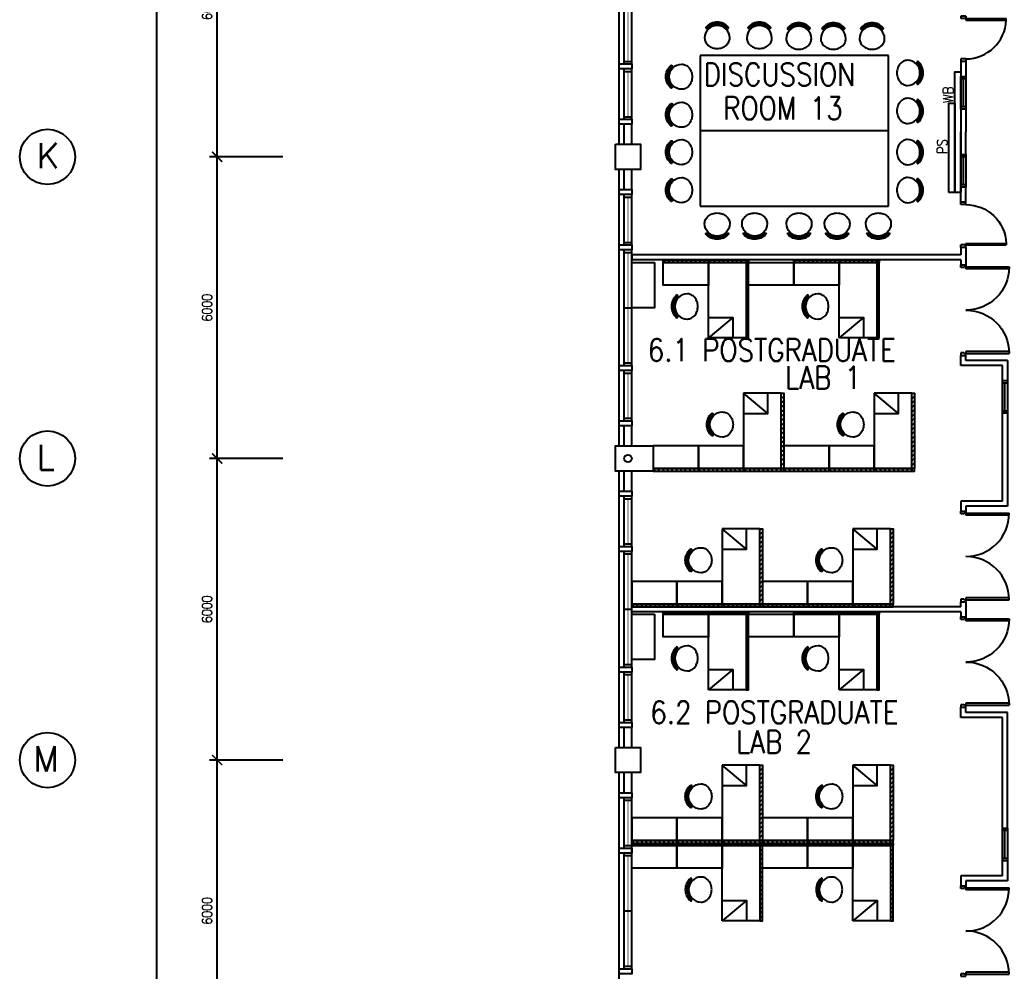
# Model space of a CAD drawing. Extents: x 2687779 to 2997471, y -863049 to -631414.
# Drawn here: x 2689616 to 2709301, y -836624 to -817697 of the extents above; entities that cross this region are included whole.
import ezdxf

# ---------------------------------------------------------------- set-up
doc = ezdxf.new("R2010")
doc.units = 0
doc.header["$LTSCALE"] = 10
doc.header["$MEASUREMENT"] = 0
doc.header["$PDMODE"] = 34
doc.layers.get('0').update_dxf_attribs({"linetype": 'CONTINUOUS'})
doc.layers.get('DEFPOINTS').update_dxf_attribs({"linetype": 'CONTINUOUS'})
for name, color, linetype in [('COL', 3, 'CONTINUOUS'), ('DIM', 7, 'CONTINUOUS'), ('DOOR', 5, 'CONTINUOUS'), ('DR', 7, 'CONTINUOUS'), ('FURN', 1, 'CONTINUOUS'), ('FURN1', 7, 'CONTINUOUS'), ('GRID-T', 7, 'CONTINUOUS'), ('LINE', 7, 'CONTINUOUS'), ('partition', 7, 'CONTINUOUS'), ('RWDP', 145, 'CONTINUOUS'), ('stair', 7, 'CONTINUOUS'), ('T50', 3, 'CONTINUOUS'), ('WALL', 2, 'CONTINUOUS'), ('WIN', 5, 'CONTINUOUS')]:
    doc.layers.add(name, color=color, linetype=linetype)
doc.styles.add('ROMANS', font='romans.shx', dxfattribs={"width": 0.8, "height": 100})
doc.styles.get("Standard").update_dxf_attribs({"font": 'ROMANS.SHX'})
doc.dimstyles.new('STANDARD$0', dxfattribs={"dimscale": 0, "dimtxt": 8, "dimasz": 6, "dimexe": 1, "dimexo": 1, "dimgap": 3, "dimtad": 1, "dimdec": 0, "dimlfac": -1, "dimrnd": 1, "dimzin": 0, "dimdsep": 46, "dimtxsty": 'Standard', "dimcen": 0, "dimclrd": 5, "dimclre": 250, "dimadec": 0, "dimazin": 0, "dimtfac": 1, "dimtdec": 4, "dimtofl": 0, "dimtmove": 0, "dimatfit": 3, "dimfxl": 1, "dimtolj": 1, "dimtzin": 0, "dimarcsym": 0})

# ---------------------------------------------------------------- blocks, each defined once
blk = doc.blocks.new('FG')
at = {"layer": 'LINE', "linetype": 'Continuous'}
for points in [[(0, 0), (50, 0), (50, 100), (0, 100)], [(600, 0), (650, 0), (650, 100), (600, 100)]]:
    blk.add_lwpolyline(points, close=True, dxfattribs=at)
at = {"layer": 'LINE', "color": 5, "linetype": 'Continuous'}
for points in [[(600, 100), (50, 100)], [(50, 0), (600, 0)]]:
    blk.add_lwpolyline(points, dxfattribs=at)
at = {"layer": 'LINE', "color": 1, "linetype": 'Continuous'}
blk.add_lwpolyline([(50, 50), (600, 50)], dxfattribs=at)
blk = doc.blocks.new('_ARCHTICK')
at = {"color": 0, "linetype": 'ByBlock', "const_width": 0.15}
blk.add_lwpolyline([(-0.5, -0.5), (0.5, 0.5)], dxfattribs=at)
blk = doc.blocks.new('*D161')
at = {"layer": 'DEFPOINTS', "color": 0, "transparency": 16777216}
for p in [(2692343, -784424), (2694242, -784424), (2694242, -838424)]:
    blk.add_point(p, dxfattribs=at)
at = {"layer": 'DIM', "color": 7, "lineweight": -2, "transparency": 16777216}
for p, q in [((2694092, -784424), (2692193, -784424)), ((2692343, -838574), (2692343, -784274)), ((2694092, -838424), (2692193, -838424))]:
    blk.add_line(p, q, dxfattribs=at)
at = {"layer": 'DIM', "color": 7, "lineweight": -2, "transparency": 16777216, "xscale": 200, "yscale": 200, "zscale": 200}
for p, rotation in [((2692343, -784424), 90), ((2692343, -838424), 270)]:
    blk.add_blockref('_ARCHTICK', p, dxfattribs=dict(at, rotation=rotation))
at = {"layer": 'DIM', "color": 7, "transparency": 16777216, "insert": (2692143, -811424), "char_height": 200, "attachment_point": 5, "rotation": 90, "style": 'ROMANS'}
blk.add_mtext('\\A1;54000', dxfattribs=at)
blk = doc.blocks.new('*D162')
at = {"layer": 'DEFPOINTS', "color": 0, "transparency": 16777216}
for p in [(2693543, -832424), (2695000, -832424), (2695000, -838424)]:
    blk.add_point(p, dxfattribs=at)
at = {"layer": 'DIM', "color": 7, "lineweight": -2, "transparency": 16777216}
for p, q in [((2693543, -838574), (2693543, -832274)), ((2694850, -832424), (2693393, -832424)), ((2694850, -838424), (2693393, -838424))]:
    blk.add_line(p, q, dxfattribs=at)
at = {"layer": 'DIM', "color": 7, "lineweight": -2, "transparency": 16777216, "xscale": 200, "yscale": 200, "zscale": 200}
for p, rotation in [((2693543, -832424), 90), ((2693543, -838424), 270)]:
    blk.add_blockref('_ARCHTICK', p, dxfattribs=dict(at, rotation=rotation))
at = {"layer": 'DIM', "color": 7, "transparency": 16777216, "insert": (2693343, -835424), "char_height": 200, "attachment_point": 5, "rotation": 90, "style": 'ROMANS'}
blk.add_mtext('\\A1;6000', dxfattribs=at)
blk = doc.blocks.new('*D163')
at = {"layer": 'DEFPOINTS', "color": 0, "transparency": 16777216}
for p in [(2693543, -826424), (2695000, -826424), (2695000, -832424)]:
    blk.add_point(p, dxfattribs=at)
at = {"layer": 'DIM', "color": 7, "lineweight": -2, "transparency": 16777216}
for p, q in [((2693543, -832574), (2693543, -826274)), ((2694850, -826424), (2693393, -826424)), ((2694850, -832424), (2693393, -832424))]:
    blk.add_line(p, q, dxfattribs=at)
at = {"layer": 'DIM', "color": 7, "lineweight": -2, "transparency": 16777216, "xscale": 200, "yscale": 200, "zscale": 200}
for p, rotation in [((2693543, -826424), 90), ((2693543, -832424), 270)]:
    blk.add_blockref('_ARCHTICK', p, dxfattribs=dict(at, rotation=rotation))
at = {"layer": 'DIM', "color": 7, "transparency": 16777216, "insert": (2693343, -829424), "char_height": 200, "attachment_point": 5, "rotation": 90, "style": 'ROMANS'}
blk.add_mtext('\\A1;6000', dxfattribs=at)
blk = doc.blocks.new('*D164')
at = {"layer": 'DEFPOINTS', "color": 0, "transparency": 16777216}
for p in [(2693543, -820424), (2695000, -820424), (2695000, -826424)]:
    blk.add_point(p, dxfattribs=at)
at = {"layer": 'DIM', "color": 7, "lineweight": -2, "transparency": 16777216}
for p, q in [((2694850, -820424), (2693393, -820424)), ((2693543, -826574), (2693543, -820274)), ((2694850, -826424), (2693393, -826424))]:
    blk.add_line(p, q, dxfattribs=at)
at = {"layer": 'DIM', "color": 7, "lineweight": -2, "transparency": 16777216, "xscale": 200, "yscale": 200, "zscale": 200}
for p, rotation in [((2693543, -820424), 90), ((2693543, -826424), 270)]:
    blk.add_blockref('_ARCHTICK', p, dxfattribs=dict(at, rotation=rotation))
at = {"layer": 'DIM', "color": 7, "transparency": 16777216, "insert": (2693343, -823424), "char_height": 200, "attachment_point": 5, "rotation": 90, "style": 'ROMANS'}
blk.add_mtext('\\A1;6000', dxfattribs=at)
blk = doc.blocks.new('*D165')
at = {"layer": 'DEFPOINTS', "color": 0, "transparency": 16777216}
for p in [(2693543, -814424), (2695000, -814424), (2695000, -820424)]:
    blk.add_point(p, dxfattribs=at)
at = {"layer": 'DIM', "color": 7, "lineweight": -2, "transparency": 16777216}
for p, q in [((2693543, -820574), (2693543, -814274)), ((2694850, -814424), (2693393, -814424)), ((2694850, -820424), (2693393, -820424))]:
    blk.add_line(p, q, dxfattribs=at)
at = {"layer": 'DIM', "color": 7, "lineweight": -2, "transparency": 16777216, "xscale": 200, "yscale": 200, "zscale": 200}
for p, rotation in [((2693543, -814424), 90), ((2693543, -820424), 270)]:
    blk.add_blockref('_ARCHTICK', p, dxfattribs=dict(at, rotation=rotation))
at = {"layer": 'DIM', "color": 7, "transparency": 16777216, "insert": (2693343, -817424), "char_height": 200, "attachment_point": 5, "rotation": 90, "style": 'ROMANS'}
blk.add_mtext('\\A1;6000', dxfattribs=at)
blk = doc.blocks.new('D1800-A')
at = {"layer": 'DR'}
for p, q in [((0, 0), (100, 0)), ((0, -50), (0, 0)), ((100, 0), (100, -40)), ((60, -50), (0, -50)), ((100, -40), (60, -40)), ((60, -40), (60, -50)), ((100, -40), (960, -40)), ((100, -80), (100, -40)), ((959, -80), (100, -80)), ((60, -1750), (0, -1750)), ((0, -1750), (0, -1800)), ((60, -1760), (60, -1750)), ((100, -1760), (60, -1760)), ((959, -1720), (100, -1720)), ((100, -1720), (100, -1760)), ((100, -1760), (960, -1760)), ((100, -1800), (100, -1760)), ((0, -1800), (100, -1800))]:
    blk.add_line(p, q, dxfattribs=at)
for centre, start, end in [((100, -40), 270.0001, 0), ((100, -1760), 0, 90)]:
    blk.add_arc(centre, 860, start, end, dxfattribs=at)
blk = doc.blocks.new('D900')
at = {"layer": 'DOOR', "color": 7}
for p, q in [((50, 100), (50, 899)), ((80, 899), (50, 899)), ((80, 100), (80, 899)), ((0, 100), (0, 0)), ((0, 100), (50, 100)), ((0, 0), (50, 0)), ((50, 100), (50, 0)), ((50, 100), (80, 100)), ((850, 100), (850, 0)), ((850, 100), (900, 100)), ((850, 0), (900, 0)), ((900, 100), (900, 0))]:
    blk.add_line(p, q, dxfattribs=at)
blk.add_arc((50, 100), 800, 0, 87.8509, dxfattribs=at)
blk = doc.blocks.new('CHAIR10')
at = {"layer": 'FURN1', "color": 1}
for centre, radius, start, end in [((-443, 697), 299, 160.9198, 180), ((-487, 712), 252, 140.136, 160.9198), ((-515, 735), 216, 116.3827, 140.136), ((-533, 772), 175, 90, 116.3827), ((-533, 697), 250, 270, 90), ((-328, 909), 15, 48.1599, 228.1599), ((-518, 697), 270, 311.8401, 48.1599), ((-518, 697), 300, 311.8401, 48.1599), ((-443, 697), 299, 180, 199.0802), ((-487, 682), 252, 199.0802, 219.864), ((-515, 658), 216, 219.864, 243.6173), ((-533, 622), 175, 243.6173, 270), ((-328, 485), 15, 131.8401, 311.8401)]:
    blk.add_arc(centre, radius, start, end, dxfattribs=at)

msp = doc.modelspace()

# ---------------------------------------------------------------- hatches: boundary and pattern name
at = {"layer": 'FURN', "linetype": 'Continuous'}
h = msp.add_hatch(dxfattribs=at)
h.set_pattern_fill('ANSI31', color=256, scale=500, angle=90, style=0)
h.set_pattern_definition([(45, (3030881.446, -2481381.37), (44.1941738, -44.1941739), [])])
h.paths.add_polyline_path([(2702416.3, -822474.1), (2702416.3, -822524.1), (2703316.3, -822524.1), (2703316.3, -822474.1)])
h = msp.add_hatch(dxfattribs=at)
h.set_pattern_fill('ANSI31', color=256, scale=500, angle=90, style=0)
h.set_pattern_definition([(45, (3031145.376, -2481233.055), (44.1941738, -44.1941739), [])])
h.paths.add_polyline_path([(2704066.3, -822524.1), (2704066.3, -822474.1), (2703316.3, -822474.1), (2703316.3, -822524.1)])
h = msp.add_hatch(dxfattribs=at)
h.set_pattern_fill('ANSI31', color=256, scale=500, angle=90, style=0)
h.set_pattern_definition([(135, (2376975.985, -2480875.64), (-44.1941739, -44.1941738), [])])
h.paths.add_polyline_path([(2704066.3, -824024.1), (2704116.3, -824024.1), (2704116.3, -822524.1), (2704066.3, -822524.1)])
h = msp.add_hatch(dxfattribs=at)
h.set_pattern_fill('ANSI31', color=256, scale=500, angle=90, style=0)
h.set_pattern_definition([(45, (3033481.446, -2481381.37), (44.1941738, -44.1941739), [])])
h.paths.add_polyline_path([(2705016.3, -822474.1), (2705016.3, -822524.1), (2705916.3, -822524.1), (2705916.3, -822474.1)])
h = msp.add_hatch(dxfattribs=at)
h.set_pattern_fill('ANSI31', color=256, scale=500, angle=90, style=0)
h.set_pattern_definition([(45, (3033745.376, -2481233.055), (44.1941738, -44.1941739), [])])
h.paths.add_polyline_path([(2706666.3, -822524.1), (2706666.3, -822474.1), (2705916.3, -822474.1), (2705916.3, -822524.1)])
h = msp.add_hatch(dxfattribs=at)
h.set_pattern_fill('ANSI31', color=256, scale=500, angle=90, style=0)
h.set_pattern_definition([(135, (2379575.985, -2480875.64), (-44.1941739, -44.1941738), [])])
h.paths.add_polyline_path([(2706666.3, -824024.1), (2706716.3, -824024.1), (2706716.3, -822524.1), (2706666.3, -822524.1)])
h = msp.add_hatch(dxfattribs=at)
h.set_pattern_fill('ANSI31', color=256, scale=500, angle=90, style=0)
h.set_pattern_definition([(225, (2377675.985, 831727.43), (-44.1941739, 44.1941738), [])])
h.paths.add_polyline_path([(2704766.3, -825124.1), (2704816.3, -825124.1), (2704816.3, -826624.1), (2704766.3, -826624.1)])
h = msp.add_hatch(dxfattribs=at)
h.set_pattern_fill('ANSI31', color=256, scale=500, angle=90, style=0)
h.set_pattern_definition([(225, (2380275.985, 831727.43), (-44.1941739, 44.1941738), [])])
h.paths.add_polyline_path([(2707366.3, -825124.1), (2707416.3, -825124.1), (2707416.3, -826624.1), (2707366.3, -826624.1)])
h = msp.add_hatch(dxfattribs=at)
h.set_pattern_fill('ANSI31', color=256, scale=500, angle=90, style=0)
h.set_pattern_definition([(315, (3030681.446, 832233.16), (44.1941738, 44.1941739), [])])
h.paths.add_polyline_path([(2702216.3, -826674.1), (2702216.3, -826624.1), (2703116.3, -826624.1), (2703116.3, -826674.1)])
h = msp.add_hatch(dxfattribs=at)
h.set_pattern_fill('ANSI31', color=256, scale=500, angle=90, style=0)
h.set_pattern_definition([(315, (3031581.446, 832233.16), (44.1941738, 44.1941739), [])])
h.paths.add_polyline_path([(2703116.3, -826674.1), (2703116.3, -826624.1), (2704016.3, -826624.1), (2704016.3, -826674.1)])
h = msp.add_hatch(dxfattribs=at)
h.set_pattern_fill('ANSI31', color=256, scale=500, angle=90, style=0)
h.set_pattern_definition([(315, (3031845.376, 832084.85), (44.1941738, 44.1941739), [])])
h.paths.add_polyline_path([(2704766.3, -826624.1), (2704766.3, -826674.1), (2704016.3, -826674.1), (2704016.3, -826624.1)])
h = msp.add_hatch(dxfattribs=at)
h.set_pattern_fill('ANSI31', color=256, scale=500, angle=90, style=0)
h.set_pattern_definition([(315, (3033281.446, 832233.16), (44.1941738, 44.1941739), [])])
h.paths.add_polyline_path([(2704816.3, -826674.1), (2704816.3, -826624.1), (2705716.3, -826624.1), (2705716.3, -826674.1)])
h = msp.add_hatch(dxfattribs=at)
h.set_pattern_fill('ANSI31', color=256, scale=500, angle=90, style=0)
h.set_pattern_definition([(315, (3034181.446, 832233.16), (44.1941738, 44.1941739), [])])
h.paths.add_polyline_path([(2705716.3, -826674.1), (2705716.3, -826624.1), (2706616.3, -826624.1), (2706616.3, -826674.1)])
h = msp.add_hatch(dxfattribs=at)
h.set_pattern_fill('ANSI31', color=256, scale=500, angle=90, style=0)
h.set_pattern_definition([(315, (3034445.376, 832084.85), (44.1941738, 44.1941739), [])])
h.paths.add_polyline_path([(2707366.3, -826624.1), (2707366.3, -826674.1), (2706616.3, -826674.1), (2706616.3, -826624.1)])
h = msp.add_hatch(dxfattribs=at)
h.set_pattern_fill('ANSI31', color=256, scale=500, angle=90, style=0)
h.set_pattern_definition([(225, (2377250.985, 829027.43), (-44.1941739, 44.1941738), [])])
h.paths.add_polyline_path([(2704341.3, -827824.1), (2704391.3, -827824.1), (2704391.3, -829324.1), (2704341.3, -829324.1)])
h = msp.add_hatch(dxfattribs=at)
h.set_pattern_fill('ANSI31', color=256, scale=500, angle=90, style=0)
h.set_pattern_definition([(225, (2379850.985, 829027.43), (-44.1941739, 44.1941738), [])])
h.paths.add_polyline_path([(2706941.3, -827824.1), (2706991.3, -827824.1), (2706991.3, -829324.1), (2706941.3, -829324.1)])
h = msp.add_hatch(dxfattribs=at)
h.set_pattern_fill('ANSI31', color=256, scale=500, angle=90, style=0)
h.set_pattern_definition([(315, (3030256.446, 829533.16), (44.1941738, 44.1941739), [])])
h.paths.add_polyline_path([(2701791.3, -829374.1), (2701791.3, -829324.1), (2702691.3, -829324.1), (2702691.3, -829374.1)])
h = msp.add_hatch(dxfattribs=at)
h.set_pattern_fill('ANSI31', color=256, scale=500, angle=90, style=0)
h.set_pattern_definition([(315, (3031156.446, 829533.16), (44.1941738, 44.1941739), [])])
h.paths.add_polyline_path([(2702691.3, -829374.1), (2702691.3, -829324.1), (2703591.3, -829324.1), (2703591.3, -829374.1)])
h = msp.add_hatch(dxfattribs=at)
h.set_pattern_fill('ANSI31', color=256, scale=500, angle=90, style=0)
h.set_pattern_definition([(315, (3031420.376, 829384.85), (44.1941738, 44.1941739), [])])
h.paths.add_polyline_path([(2704341.3, -829324.1), (2704341.3, -829374.1), (2703591.3, -829374.1), (2703591.3, -829324.1)])
h = msp.add_hatch(dxfattribs=at)
h.set_pattern_fill('ANSI31', color=256, scale=500, angle=90, style=0)
h.set_pattern_definition([(315, (3032856.446, 829533.16), (44.1941738, 44.1941739), [])])
h.paths.add_polyline_path([(2704391.3, -829374.1), (2704391.3, -829324.1), (2705291.3, -829324.1), (2705291.3, -829374.1)])
h = msp.add_hatch(dxfattribs=at)
h.set_pattern_fill('ANSI31', color=256, scale=500, angle=90, style=0)
h.set_pattern_definition([(315, (3033756.446, 829533.16), (44.1941738, 44.1941739), [])])
h.paths.add_polyline_path([(2705291.3, -829374.1), (2705291.3, -829324.1), (2706191.3, -829324.1), (2706191.3, -829374.1)])
h = msp.add_hatch(dxfattribs=at)
h.set_pattern_fill('ANSI31', color=256, scale=500, angle=90, style=0)
h.set_pattern_definition([(315, (3034020.376, 829384.85), (44.1941738, 44.1941739), [])])
h.paths.add_polyline_path([(2706941.3, -829324.1), (2706941.3, -829374.1), (2706191.3, -829374.1), (2706191.3, -829324.1)])
h = msp.add_hatch(dxfattribs=at)
h.set_pattern_fill('ANSI31', color=256, scale=500, angle=90, style=0)
h.set_pattern_definition([(45, (3030881.446, -2488381.37), (44.1941738, -44.1941739), [])])
h.paths.add_polyline_path([(2702416.3, -829474.1), (2702416.3, -829524.1), (2703316.3, -829524.1), (2703316.3, -829474.1)])
h = msp.add_hatch(dxfattribs=at)
h.set_pattern_fill('ANSI31', color=256, scale=500, angle=90, style=0)
h.set_pattern_definition([(45, (3031145.376, -2488233.055), (44.1941738, -44.1941739), [])])
h.paths.add_polyline_path([(2704066.3, -829524.1), (2704066.3, -829474.1), (2703316.3, -829474.1), (2703316.3, -829524.1)])
h = msp.add_hatch(dxfattribs=at)
h.set_pattern_fill('ANSI31', color=256, scale=500, angle=90, style=0)
h.set_pattern_definition([(135, (2376975.985, -2487875.64), (-44.1941739, -44.1941738), [])])
h.paths.add_polyline_path([(2704066.3, -831024.1), (2704116.3, -831024.1), (2704116.3, -829524.1), (2704066.3, -829524.1)])
h = msp.add_hatch(dxfattribs=at)
h.set_pattern_fill('ANSI31', color=256, scale=500, angle=90, style=0)
h.set_pattern_definition([(45, (3033481.446, -2488381.37), (44.1941738, -44.1941739), [])])
h.paths.add_polyline_path([(2705016.3, -829474.1), (2705016.3, -829524.1), (2705916.3, -829524.1), (2705916.3, -829474.1)])
h = msp.add_hatch(dxfattribs=at)
h.set_pattern_fill('ANSI31', color=256, scale=500, angle=90, style=0)
h.set_pattern_definition([(45, (3033745.376, -2488233.055), (44.1941738, -44.1941739), [])])
h.paths.add_polyline_path([(2706666.3, -829524.1), (2706666.3, -829474.1), (2705916.3, -829474.1), (2705916.3, -829524.1)])
h = msp.add_hatch(dxfattribs=at)
h.set_pattern_fill('ANSI31', color=256, scale=500, angle=90, style=0)
h.set_pattern_definition([(135, (2379575.985, -2487875.64), (-44.1941739, -44.1941738), [])])
h.paths.add_polyline_path([(2706666.3, -831024.1), (2706716.3, -831024.1), (2706716.3, -829524.1), (2706666.3, -829524.1)])
h = msp.add_hatch(dxfattribs=at)
h.set_pattern_fill('ANSI31', color=256, scale=500, angle=90, style=0)
h.set_pattern_definition([(225, (2377250.985, 824327.43), (-44.1941739, 44.1941738), [])])
h.paths.add_polyline_path([(2704341.3, -832524.1), (2704391.3, -832524.1), (2704391.3, -834024.1), (2704341.3, -834024.1)])
h = msp.add_hatch(dxfattribs=at)
h.set_pattern_fill('ANSI31', color=256, scale=500, angle=90, style=0)
h.set_pattern_definition([(225, (2379850.985, 824327.43), (-44.1941739, 44.1941738), [])])
h.paths.add_polyline_path([(2706941.3, -832524.1), (2706991.3, -832524.1), (2706991.3, -834024.1), (2706941.3, -834024.1)])
h = msp.add_hatch(dxfattribs=at)
h.set_pattern_fill('ANSI31', color=256, scale=500, angle=90, style=0)
h.set_pattern_definition([(315, (3030256.446, 824833.16), (44.1941738, 44.1941739), [])])
h.paths.add_polyline_path([(2701791.3, -834074.1), (2701791.3, -834024.1), (2702691.3, -834024.1), (2702691.3, -834074.1)])
h = msp.add_hatch(dxfattribs=at)
h.set_pattern_fill('ANSI31', color=256, scale=500, angle=90, style=0)
h.set_pattern_definition([(315, (3031156.446, 824833.16), (44.1941738, 44.1941739), [])])
h.paths.add_polyline_path([(2702691.3, -834074.1), (2702691.3, -834024.1), (2703591.3, -834024.1), (2703591.3, -834074.1)])
h = msp.add_hatch(dxfattribs=at)
h.set_pattern_fill('ANSI31', color=256, scale=500, angle=90, style=0)
h.set_pattern_definition([(315, (3031420.376, 824684.85), (44.1941738, 44.1941739), [])])
h.paths.add_polyline_path([(2704341.3, -834024.1), (2704341.3, -834074.1), (2703591.3, -834074.1), (2703591.3, -834024.1)])
h = msp.add_hatch(dxfattribs=at)
h.set_pattern_fill('ANSI31', color=256, scale=500, angle=90, style=0)
h.set_pattern_definition([(315, (3032856.446, 824833.16), (44.1941738, 44.1941739), [])])
h.paths.add_polyline_path([(2704391.3, -834074.1), (2704391.3, -834024.1), (2705291.3, -834024.1), (2705291.3, -834074.1)])
h = msp.add_hatch(dxfattribs=at)
h.set_pattern_fill('ANSI31', color=256, scale=500, angle=90, style=0)
h.set_pattern_definition([(315, (3033756.446, 824833.16), (44.1941738, 44.1941739), [])])
h.paths.add_polyline_path([(2705291.3, -834074.1), (2705291.3, -834024.1), (2706191.3, -834024.1), (2706191.3, -834074.1)])
h = msp.add_hatch(dxfattribs=at)
h.set_pattern_fill('ANSI31', color=256, scale=500, angle=90, style=0)
h.set_pattern_definition([(315, (3034020.376, 824684.85), (44.1941738, 44.1941739), [])])
h.paths.add_polyline_path([(2706941.3, -834024.1), (2706941.3, -834074.1), (2706191.3, -834074.1), (2706191.3, -834024.1)])
h = msp.add_hatch(dxfattribs=at)
h.set_pattern_fill('ANSI31', color=256, scale=500, angle=90, style=0)
h.set_pattern_definition([(45, (3030256.45, -2492981.37), (44.1941739, -44.1941738), [])])
h.paths.add_polyline_path([(2701791.3, -834074.1), (2701791.3, -834124.1), (2702691.3, -834124.1), (2702691.3, -834074.1)])
h = msp.add_hatch(dxfattribs=at)
h.set_pattern_fill('ANSI31', color=256, scale=500, angle=90, style=0)
h.set_pattern_definition([(45, (3031156.45, -2492981.37), (44.1941739, -44.1941738), [])])
h.paths.add_polyline_path([(2702691.3, -834074.1), (2702691.3, -834124.1), (2703591.3, -834124.1), (2703591.3, -834074.1)])
h = msp.add_hatch(dxfattribs=at)
h.set_pattern_fill('ANSI31', color=256, scale=500, angle=90, style=0)
h.set_pattern_definition([(45, (3031420.38, -2492833.055), (44.1941739, -44.1941738), [])])
h.paths.add_polyline_path([(2704341.3, -834124.1), (2704341.3, -834074.1), (2703591.3, -834074.1), (2703591.3, -834124.1)])
h = msp.add_hatch(dxfattribs=at)
h.set_pattern_fill('ANSI31', color=256, scale=500, angle=90, style=0)
h.set_pattern_definition([(135, (2377250.987, -2492475.64), (-44.1941738, -44.1941739), [])])
h.paths.add_polyline_path([(2704341.3, -835624.1), (2704391.3, -835624.1), (2704391.3, -834124.1), (2704341.3, -834124.1)])
h = msp.add_hatch(dxfattribs=at)
h.set_pattern_fill('ANSI31', color=256, scale=500, angle=90, style=0)
h.set_pattern_definition([(45, (3032856.45, -2492981.37), (44.1941739, -44.1941738), [])])
h.paths.add_polyline_path([(2704391.3, -834074.1), (2704391.3, -834124.1), (2705291.3, -834124.1), (2705291.3, -834074.1)])
h = msp.add_hatch(dxfattribs=at)
h.set_pattern_fill('ANSI31', color=256, scale=500, angle=90, style=0)
h.set_pattern_definition([(45, (3033756.45, -2492981.37), (44.1941739, -44.1941738), [])])
h.paths.add_polyline_path([(2705291.3, -834074.1), (2705291.3, -834124.1), (2706191.3, -834124.1), (2706191.3, -834074.1)])
h = msp.add_hatch(dxfattribs=at)
h.set_pattern_fill('ANSI31', color=256, scale=500, angle=90, style=0)
h.set_pattern_definition([(45, (3034020.38, -2492833.055), (44.1941739, -44.1941738), [])])
h.paths.add_polyline_path([(2706941.3, -834124.1), (2706941.3, -834074.1), (2706191.3, -834074.1), (2706191.3, -834124.1)])
h = msp.add_hatch(dxfattribs=at)
h.set_pattern_fill('ANSI31', color=256, scale=500, angle=90, style=0)
h.set_pattern_definition([(135, (2379850.987, -2492475.64), (-44.1941738, -44.1941739), [])])
h.paths.add_polyline_path([(2706941.3, -835624.1), (2706991.3, -835624.1), (2706991.3, -834124.1), (2706941.3, -834124.1)])

# ---------------------------------------------------------------- linework, layer by layer
at = {"color": 9}
for p, q in [((2701541.3, -820174.1), (2701541.3, -814674.1)), ((2701541.3, -826174.1), (2701541.3, -820674.1)), ((2701541.3, -832174.1), (2701541.3, -826674.1)), ((2701541.3, -838174.1), (2701541.3, -832674.1))]:
    msp.add_line(p, q, dxfattribs=at)
at = {"linetype": 'Continuous'}
for p, q in [((2708341.3, -822224.1), (2708341.3, -822374.1)), ((2708441.3, -822224.1), (2708441.3, -822572.2)), ((2708341.3, -822274.1), (2708341.3, -822374.1)), ((2708341.3, -822474.1), (2708341.3, -822574.1)), ((2708341.3, -824574.1), (2708341.3, -824374.1)), ((2708441.3, -824474.1), (2708441.3, -824376)), ((2708341.3, -827274.1), (2708341.3, -827474.1)), ((2708441.3, -827374.1), (2708441.3, -827472.2)), ((2708341.3, -829374.1), (2708341.3, -829274.1)), ((2708341.3, -829474.1), (2708341.3, -829574.1)), ((2708341.3, -831574.1), (2708341.3, -831374.1)), ((2708441.3, -831474.1), (2708441.3, -831376)), ((2708341.3, -834726), (2708341.3, -834926)), ((2708441.3, -834826), (2708441.3, -834924.1))]:
    msp.add_line(p, q, dxfattribs=at)
at = {"layer": 'COL'}
for points in [[(2701466.3, -820174.1), (2701966.3, -820174.1), (2701966.3, -820674.1), (2701466.3, -820674.1)], [(2702216.3, -826674.1), (2701466.3, -826674.1), (2701466.3, -826174.1), (2702216.3, -826174.1)], [(2701466.3, -832174.1), (2701966.3, -832174.1), (2701966.3, -832674.1), (2701466.3, -832674.1)]]:
    msp.add_lwpolyline(points, close=True, dxfattribs=at)
at = {"layer": 'FURN', "linetype": 'Continuous'}
for p, q in [((2703151, -818404), (2703151, -819904)), ((2706901, -818404), (2703151, -818404)), ((2706901, -819904), (2706901, -818404)), ((2703151, -819904), (2703151, -821404)), ((2706901, -819904), (2703151, -819904)), ((2706901, -821404), (2706901, -819904)), ((2703151, -821404), (2706901, -821404)), ((2703801.3, -823620.1), (2703316.3, -824024.1)), ((2706401.3, -823620.1), (2705916.3, -824024.1)), ((2704501.3, -825528.1), (2704016.3, -825124.1)), ((2707101.3, -825528.1), (2706616.3, -825124.1)), ((2704076.3, -828228.1), (2703591.3, -827824.1)), ((2706676.3, -828228.1), (2706191.3, -827824.1)), ((2703801.3, -830620.1), (2703316.3, -831024.1)), ((2706401.3, -830620.1), (2705916.3, -831024.1)), ((2704076.3, -832928.1), (2703591.3, -832524.1)), ((2706676.3, -832928.1), (2706191.3, -832524.1)), ((2704076.3, -835220.1), (2703591.3, -835624.1)), ((2706676.3, -835220.1), (2706191.3, -835624.1))]:
    msp.add_line(p, q, dxfattribs=at)
for points in [[(2708222.3, -821135.1), (2708222.3, -818735.1), (2708341.3, -818735.1), (2708341.3, -821135.1)], [(2708103.3, -821135.1), (2708103.3, -819355.1), (2708222.3, -819355.1), (2708222.3, -821135.1)], [(2702241.3, -822524.1), (2702241.3, -823424.1), (2701791.3, -823424.1), (2701791.3, -822524.1)], [(2702416.3, -822524.1), (2702416.3, -822474.1), (2703316.3, -822474.1), (2703316.3, -822524.1)], [(2703316.3, -822974.1), (2702416.3, -822974.1), (2702416.3, -822524.1), (2703316.3, -822524.1)], [(2703316.3, -822524.1), (2703316.3, -822474.1), (2704066.3, -822474.1), (2704066.3, -822524.1)], [(2703316.3, -824024.1), (2703316.3, -822524.1), (2704066.3, -822524.1), (2704066.3, -824024.1)], [(2704066.3, -822524.1), (2704066.3, -822474.1), (2704116.3, -822474.1), (2704116.3, -822524.1)], [(2704066.3, -824024.1), (2704116.3, -824024.1), (2704116.3, -822524.1), (2704066.3, -822524.1)], [(2705016.3, -822974.1), (2704116.3, -822974.1), (2704116.3, -822524.1), (2705016.3, -822524.1)], [(2705016.3, -822524.1), (2705016.3, -822474.1), (2705916.3, -822474.1), (2705916.3, -822524.1)], [(2705916.3, -822974.1), (2705016.3, -822974.1), (2705016.3, -822524.1), (2705916.3, -822524.1)], [(2705916.3, -822524.1), (2705916.3, -822474.1), (2706666.3, -822474.1), (2706666.3, -822524.1)], [(2705916.3, -824024.1), (2705916.3, -822524.1), (2706666.3, -822524.1), (2706666.3, -824024.1)], [(2706666.3, -822524.1), (2706666.3, -822474.1), (2706716.3, -822474.1), (2706716.3, -822524.1)], [(2706666.3, -824024.1), (2706716.3, -824024.1), (2706716.3, -822524.1), (2706666.3, -822524.1)], [(2703316.3, -824024.1), (2703316.3, -823620.1), (2703801.3, -823620.1), (2703801.3, -824024.1)], [(2705916.3, -824024.1), (2705916.3, -823620.1), (2706401.3, -823620.1), (2706401.3, -824024.1)], [(2704016.3, -825124.1), (2704016.3, -826624.1), (2704766.3, -826624.1), (2704766.3, -825124.1)], [(2704016.3, -825124.1), (2704016.3, -825528.1), (2704501.3, -825528.1), (2704501.3, -825124.1)], [(2704766.3, -825124.1), (2704816.3, -825124.1), (2704816.3, -826624.1), (2704766.3, -826624.1)], [(2706616.3, -825124.1), (2706616.3, -826624.1), (2707366.3, -826624.1), (2707366.3, -825124.1)], [(2706616.3, -825124.1), (2706616.3, -825528.1), (2707101.3, -825528.1), (2707101.3, -825124.1)], [(2707366.3, -825124.1), (2707416.3, -825124.1), (2707416.3, -826624.1), (2707366.3, -826624.1)], [(2703116.3, -826174.1), (2702216.3, -826174.1), (2702216.3, -826624.1), (2703116.3, -826624.1)], [(2704016.3, -826174.1), (2703116.3, -826174.1), (2703116.3, -826624.1), (2704016.3, -826624.1)], [(2705716.3, -826174.1), (2704816.3, -826174.1), (2704816.3, -826624.1), (2705716.3, -826624.1)], [(2706616.3, -826174.1), (2705716.3, -826174.1), (2705716.3, -826624.1), (2706616.3, -826624.1)], [(2702216.3, -826624.1), (2702216.3, -826674.1), (2703116.3, -826674.1), (2703116.3, -826624.1)], [(2703116.3, -826624.1), (2703116.3, -826674.1), (2704016.3, -826674.1), (2704016.3, -826624.1)], [(2704016.3, -826624.1), (2704016.3, -826674.1), (2704766.3, -826674.1), (2704766.3, -826624.1)], [(2704766.3, -826624.1), (2704766.3, -826674.1), (2704816.3, -826674.1), (2704816.3, -826624.1)], [(2704816.3, -826624.1), (2704816.3, -826674.1), (2705716.3, -826674.1), (2705716.3, -826624.1)], [(2705716.3, -826624.1), (2705716.3, -826674.1), (2706616.3, -826674.1), (2706616.3, -826624.1)], [(2706616.3, -826624.1), (2706616.3, -826674.1), (2707366.3, -826674.1), (2707366.3, -826624.1)], [(2707366.3, -826624.1), (2707366.3, -826674.1), (2707416.3, -826674.1), (2707416.3, -826624.1)], [(2703591.3, -827824.1), (2703591.3, -829324.1), (2704341.3, -829324.1), (2704341.3, -827824.1)], [(2703591.3, -827824.1), (2703591.3, -828228.1), (2704076.3, -828228.1), (2704076.3, -827824.1)], [(2704341.3, -827824.1), (2704391.3, -827824.1), (2704391.3, -829324.1), (2704341.3, -829324.1)], [(2706191.3, -827824.1), (2706191.3, -829324.1), (2706941.3, -829324.1), (2706941.3, -827824.1)], [(2706191.3, -827824.1), (2706191.3, -828228.1), (2706676.3, -828228.1), (2706676.3, -827824.1)], [(2706941.3, -827824.1), (2706991.3, -827824.1), (2706991.3, -829324.1), (2706941.3, -829324.1)], [(2702691.3, -828874.1), (2701791.3, -828874.1), (2701791.3, -829324.1), (2702691.3, -829324.1)], [(2703591.3, -828874.1), (2702691.3, -828874.1), (2702691.3, -829324.1), (2703591.3, -829324.1)], [(2705291.3, -828874.1), (2704391.3, -828874.1), (2704391.3, -829324.1), (2705291.3, -829324.1)], [(2706191.3, -828874.1), (2705291.3, -828874.1), (2705291.3, -829324.1), (2706191.3, -829324.1)], [(2701791.3, -829324.1), (2701791.3, -829374.1), (2702691.3, -829374.1), (2702691.3, -829324.1)], [(2702691.3, -829324.1), (2702691.3, -829374.1), (2703591.3, -829374.1), (2703591.3, -829324.1)], [(2703591.3, -829324.1), (2703591.3, -829374.1), (2704341.3, -829374.1), (2704341.3, -829324.1)], [(2704341.3, -829324.1), (2704341.3, -829374.1), (2704391.3, -829374.1), (2704391.3, -829324.1)], [(2704391.3, -829324.1), (2704391.3, -829374.1), (2705291.3, -829374.1), (2705291.3, -829324.1)], [(2705291.3, -829324.1), (2705291.3, -829374.1), (2706191.3, -829374.1), (2706191.3, -829324.1)], [(2706191.3, -829324.1), (2706191.3, -829374.1), (2706941.3, -829374.1), (2706941.3, -829324.1)], [(2706941.3, -829324.1), (2706941.3, -829374.1), (2706991.3, -829374.1), (2706991.3, -829324.1)], [(2702241.3, -829524.1), (2702241.3, -830424.1), (2701791.3, -830424.1), (2701791.3, -829524.1)], [(2702416.3, -829524.1), (2702416.3, -829474.1), (2703316.3, -829474.1), (2703316.3, -829524.1)], [(2703316.3, -829974.1), (2702416.3, -829974.1), (2702416.3, -829524.1), (2703316.3, -829524.1)], [(2703316.3, -829524.1), (2703316.3, -829474.1), (2704066.3, -829474.1), (2704066.3, -829524.1)], [(2703316.3, -831024.1), (2703316.3, -829524.1), (2704066.3, -829524.1), (2704066.3, -831024.1)], [(2704066.3, -829524.1), (2704066.3, -829474.1), (2704116.3, -829474.1), (2704116.3, -829524.1)], [(2704066.3, -831024.1), (2704116.3, -831024.1), (2704116.3, -829524.1), (2704066.3, -829524.1)], [(2705016.3, -829974.1), (2704116.3, -829974.1), (2704116.3, -829524.1), (2705016.3, -829524.1)], [(2705016.3, -829524.1), (2705016.3, -829474.1), (2705916.3, -829474.1), (2705916.3, -829524.1)], [(2705916.3, -829974.1), (2705016.3, -829974.1), (2705016.3, -829524.1), (2705916.3, -829524.1)], [(2705916.3, -829524.1), (2705916.3, -829474.1), (2706666.3, -829474.1), (2706666.3, -829524.1)], [(2705916.3, -831024.1), (2705916.3, -829524.1), (2706666.3, -829524.1), (2706666.3, -831024.1)], [(2706666.3, -829524.1), (2706666.3, -829474.1), (2706716.3, -829474.1), (2706716.3, -829524.1)], [(2706666.3, -831024.1), (2706716.3, -831024.1), (2706716.3, -829524.1), (2706666.3, -829524.1)], [(2703316.3, -831024.1), (2703316.3, -830620.1), (2703801.3, -830620.1), (2703801.3, -831024.1)], [(2705916.3, -831024.1), (2705916.3, -830620.1), (2706401.3, -830620.1), (2706401.3, -831024.1)], [(2703591.3, -832524.1), (2703591.3, -834024.1), (2704341.3, -834024.1), (2704341.3, -832524.1)], [(2703591.3, -832524.1), (2703591.3, -832928.1), (2704076.3, -832928.1), (2704076.3, -832524.1)], [(2704341.3, -832524.1), (2704391.3, -832524.1), (2704391.3, -834024.1), (2704341.3, -834024.1)], [(2706191.3, -832524.1), (2706191.3, -834024.1), (2706941.3, -834024.1), (2706941.3, -832524.1)], [(2706191.3, -832524.1), (2706191.3, -832928.1), (2706676.3, -832928.1), (2706676.3, -832524.1)], [(2706941.3, -832524.1), (2706991.3, -832524.1), (2706991.3, -834024.1), (2706941.3, -834024.1)], [(2702691.3, -833574.1), (2701791.3, -833574.1), (2701791.3, -834024.1), (2702691.3, -834024.1)], [(2703591.3, -833574.1), (2702691.3, -833574.1), (2702691.3, -834024.1), (2703591.3, -834024.1)], [(2705291.3, -833574.1), (2704391.3, -833574.1), (2704391.3, -834024.1), (2705291.3, -834024.1)], [(2706191.3, -833574.1), (2705291.3, -833574.1), (2705291.3, -834024.1), (2706191.3, -834024.1)], [(2701791.3, -834024.1), (2701791.3, -834074.1), (2702691.3, -834074.1), (2702691.3, -834024.1)], [(2702691.3, -834024.1), (2702691.3, -834074.1), (2703591.3, -834074.1), (2703591.3, -834024.1)], [(2703591.3, -834024.1), (2703591.3, -834074.1), (2704341.3, -834074.1), (2704341.3, -834024.1)], [(2704341.3, -834024.1), (2704341.3, -834074.1), (2704391.3, -834074.1), (2704391.3, -834024.1)], [(2704391.3, -834024.1), (2704391.3, -834074.1), (2705291.3, -834074.1), (2705291.3, -834024.1)], [(2705291.3, -834024.1), (2705291.3, -834074.1), (2706191.3, -834074.1), (2706191.3, -834024.1)], [(2706191.3, -834024.1), (2706191.3, -834074.1), (2706941.3, -834074.1), (2706941.3, -834024.1)], [(2706941.3, -834024.1), (2706941.3, -834074.1), (2706991.3, -834074.1), (2706991.3, -834024.1)], [(2701791.3, -834124.1), (2701791.3, -834074.1), (2702691.3, -834074.1), (2702691.3, -834124.1)], [(2702691.3, -834574.1), (2701791.3, -834574.1), (2701791.3, -834124.1), (2702691.3, -834124.1)], [(2702691.3, -834124.1), (2702691.3, -834074.1), (2703591.3, -834074.1), (2703591.3, -834124.1)], [(2703591.3, -834574.1), (2702691.3, -834574.1), (2702691.3, -834124.1), (2703591.3, -834124.1)], [(2703591.3, -834124.1), (2703591.3, -834074.1), (2704341.3, -834074.1), (2704341.3, -834124.1)], [(2703591.3, -835624.1), (2703591.3, -834124.1), (2704341.3, -834124.1), (2704341.3, -835624.1)], [(2704341.3, -834124.1), (2704341.3, -834074.1), (2704391.3, -834074.1), (2704391.3, -834124.1)], [(2704341.3, -835624.1), (2704391.3, -835624.1), (2704391.3, -834124.1), (2704341.3, -834124.1)], [(2704391.3, -834124.1), (2704391.3, -834074.1), (2705291.3, -834074.1), (2705291.3, -834124.1)], [(2705291.3, -834574.1), (2704391.3, -834574.1), (2704391.3, -834124.1), (2705291.3, -834124.1)], [(2705291.3, -834124.1), (2705291.3, -834074.1), (2706191.3, -834074.1), (2706191.3, -834124.1)], [(2706191.3, -834574.1), (2705291.3, -834574.1), (2705291.3, -834124.1), (2706191.3, -834124.1)], [(2706191.3, -834124.1), (2706191.3, -834074.1), (2706941.3, -834074.1), (2706941.3, -834124.1)], [(2706191.3, -835624.1), (2706191.3, -834124.1), (2706941.3, -834124.1), (2706941.3, -835624.1)], [(2706941.3, -834124.1), (2706941.3, -834074.1), (2706991.3, -834074.1), (2706991.3, -834124.1)], [(2706941.3, -835624.1), (2706991.3, -835624.1), (2706991.3, -834124.1), (2706941.3, -834124.1)], [(2703591.3, -835624.1), (2703591.3, -835220.1), (2704076.3, -835220.1), (2704076.3, -835624.1)], [(2706191.3, -835624.1), (2706191.3, -835220.1), (2706676.3, -835220.1), (2706676.3, -835624.1)]]:
    msp.add_lwpolyline(points, close=True, dxfattribs=at)
at = {"layer": 'GRID-T', "color": 7}
for centre in [(2690166.3, -820424.1), (2690166.3, -826424.1), (2690166.3, -832424.1)]:
    msp.add_circle(centre, 550, dxfattribs=at)
at = {"layer": 'partition'}
for p, q in [((2708341.3, -822374.1), (2701791.3, -822374.1)), ((2708341.3, -822474.1), (2701791.3, -822474.1)), ((2709166.3, -824574.1), (2708341.3, -824574.1)), ((2709266.3, -824474.1), (2708441.3, -824474.1)), ((2709166.3, -827274.1), (2708341.3, -827274.1)), ((2709266.3, -827374.1), (2708441.3, -827374.1)), ((2708441.3, -829274.1), (2708441.3, -829574.1)), ((2708341.3, -829374.1), (2701791.3, -829374.1)), ((2708341.3, -829474.1), (2701791.3, -829474.1)), ((2709266.3, -831474.1), (2708441.3, -831474.1)), ((2709166.3, -831574.1), (2708341.3, -831574.1)), ((2709166.3, -834726), (2708341.3, -834726)), ((2709266.3, -834826), (2708441.3, -834826))]:
    msp.add_line(p, q, dxfattribs=at)
at = {"layer": 'partition', "linetype": 'Continuous'}
msp.add_line((2701791.3, -822374.1), (2701791.3, -822474.1), dxfattribs=at)
at = {"layer": 'RWDP', "color": 11}
msp.add_circle((2701716.3, -826424.1), 75, dxfattribs=at)
at = {"layer": 'stair'}
for p, q in [((2708341.3, -818524.1), (2708341.3, -818874.1)), ((2708441.3, -818524.1), (2708441.3, -818874.1)), ((2708341.3, -819424.1), (2708341.3, -819924.1)), ((2708441.3, -819424.1), (2708441.3, -819924.1)), ((2708341.3, -820424.1), (2708341.3, -819924.1)), ((2708441.3, -820424.1), (2708441.3, -819924.1)), ((2708341.3, -821324.1), (2708341.3, -820974.1)), ((2708441.3, -821324.1), (2708441.3, -820974.1)), ((2709166.3, -824874.1), (2709166.3, -824574.1)), ((2709266.3, -824474.1), (2709266.3, -824874.1)), ((2709166.3, -827274.1), (2709166.3, -825524.1)), ((2709266.3, -825524.1), (2709266.3, -827374.1)), ((2709266.3, -833776), (2709266.3, -831474.1)), ((2709166.3, -833776), (2709166.3, -831574.1)), ((2709166.3, -834726), (2709166.3, -834426)), ((2709266.3, -834426), (2709266.3, -834826))]:
    msp.add_line(p, q, dxfattribs=at)
at = {"layer": 'WALL'}
for p, q in [((2701641.3, -820174.1), (2701641.3, -819774.1)), ((2701791.3, -820174.1), (2701791.3, -819774.1)), ((2701641.3, -821074.1), (2701641.3, -820674.1)), ((2701791.3, -821074.1), (2701791.3, -820674.1)), ((2701641.3, -826174.1), (2701641.3, -825774.1)), ((2701791.3, -826174.1), (2701791.3, -825774.1)), ((2701641.3, -827074.1), (2701641.3, -826674.1)), ((2701791.3, -827074.1), (2701791.3, -826674.1)), ((2701641.3, -832174.1), (2701641.3, -831774.1)), ((2701791.3, -832174.1), (2701791.3, -831774.1)), ((2701641.3, -833074.1), (2701641.3, -832674.1)), ((2701791.3, -833074.1), (2701791.3, -832674.1))]:
    msp.add_line(p, q, dxfattribs=at)
for points in [[(2701541.3, -818574.1), (2701791.3, -818574.1), (2701791.3, -818674.1), (2701541.3, -818674.1)], [(2701541.3, -819674.1), (2701791.3, -819674.1), (2701791.3, -819774.1), (2701541.3, -819774.1)], [(2701541.3, -821074.1), (2701791.3, -821074.1), (2701791.3, -821174.1), (2701541.3, -821174.1)], [(2701541.3, -822174.1), (2701791.3, -822174.1), (2701791.3, -822274.1), (2701541.3, -822274.1)], [(2701541.3, -824574.1), (2701791.3, -824574.1), (2701791.3, -824674.1), (2701541.3, -824674.1)], [(2701541.3, -825674.1), (2701791.3, -825674.1), (2701791.3, -825774.1), (2701541.3, -825774.1)], [(2701541.3, -827074.1), (2701791.3, -827074.1), (2701791.3, -827174.1), (2701541.3, -827174.1)], [(2701541.3, -828174.1), (2701791.3, -828174.1), (2701791.3, -828274.1), (2701541.3, -828274.1)], [(2701541.3, -830574.1), (2701791.3, -830574.1), (2701791.3, -830674.1), (2701541.3, -830674.1)], [(2701541.3, -831674.1), (2701791.3, -831674.1), (2701791.3, -831774.1), (2701541.3, -831774.1)], [(2701541.3, -833074.1), (2701791.3, -833074.1), (2701791.3, -833174.1), (2701541.3, -833174.1)], [(2701541.3, -834174.1), (2701791.3, -834174.1), (2701791.3, -834274.1), (2701541.3, -834274.1)], [(2701541.3, -836574.1), (2701791.3, -836574.1), (2701791.3, -836674.1), (2701541.3, -836674.1)]]:
    msp.add_lwpolyline(points, close=True, dxfattribs=at)
at = {"layer": 'WIN'}
for p, q in [((2701641.3, -818574.1), (2701641.3, -816274.1)), ((2701791.3, -818574.1), (2701791.3, -816274.1)), ((2701641.3, -818524.1), (2701791.3, -818524.1)), ((2701641.3, -819674.1), (2701641.3, -818674.1)), ((2701791.3, -819674.1), (2701791.3, -818674.1)), ((2701641.3, -818724.1), (2701791.3, -818724.1)), ((2701641.3, -819624.1), (2701791.3, -819624.1)), ((2701641.3, -822174.1), (2701641.3, -821174.1)), ((2701641.3, -821224.1), (2701791.3, -821224.1)), ((2701791.3, -822174.1), (2701791.3, -821174.1)), ((2701641.3, -822124.1), (2701791.3, -822124.1)), ((2701641.3, -824574.1), (2701641.3, -822274.1)), ((2701641.3, -822324.1), (2701791.3, -822324.1)), ((2701791.3, -824574.1), (2701791.3, -822274.1)), ((2701641.3, -823424.1), (2701791.3, -823424.1)), ((2701641.3, -824524.1), (2701791.3, -824524.1)), ((2701641.3, -825674.1), (2701641.3, -824674.1)), ((2701641.3, -824724.1), (2701791.3, -824724.1)), ((2701791.3, -825674.1), (2701791.3, -824674.1)), ((2701641.3, -825624.1), (2701791.3, -825624.1)), ((2701641.3, -828174.1), (2701641.3, -827174.1)), ((2701641.3, -827224.1), (2701791.3, -827224.1)), ((2701791.3, -828174.1), (2701791.3, -827174.1)), ((2701641.3, -828124.1), (2701791.3, -828124.1)), ((2701641.3, -830574.1), (2701641.3, -828274.1)), ((2701641.3, -828324.1), (2701791.3, -828324.1)), ((2701791.3, -830574.1), (2701791.3, -828274.1)), ((2701641.3, -829424.1), (2701791.3, -829424.1)), ((2701641.3, -830524.1), (2701791.3, -830524.1)), ((2701641.3, -831674.1), (2701641.3, -830674.1)), ((2701791.3, -831674.1), (2701791.3, -830674.1)), ((2701641.3, -830724.1), (2701791.3, -830724.1)), ((2701641.3, -831624.1), (2701791.3, -831624.1)), ((2701641.3, -834174.1), (2701641.3, -833174.1)), ((2701641.3, -833224.1), (2701791.3, -833224.1)), ((2701791.3, -834174.1), (2701791.3, -833174.1)), ((2701641.3, -834124.1), (2701791.3, -834124.1)), ((2701641.3, -836574.1), (2701641.3, -834274.1)), ((2701641.3, -834324.1), (2701791.3, -834324.1)), ((2701791.3, -836574.1), (2701791.3, -834274.1)), ((2701641.3, -835424.1), (2701791.3, -835424.1)), ((2701641.3, -836524.1), (2701791.3, -836524.1))]:
    msp.add_line(p, q, dxfattribs=at)
at = {"layer": 'WIN', "const_width": 10, "flags": 128}
for points in [[(2701716.3, -818524.1), (2701716.3, -816324.1)], [(2701716.3, -818724.1), (2701716.3, -819624.1)], [(2701716.3, -822124.1), (2701716.3, -821224.1)], [(2701716.3, -824524.1), (2701716.3, -822324.1)], [(2701716.3, -824724.1), (2701716.3, -825624.1)], [(2701716.3, -828124.1), (2701716.3, -827224.1)], [(2701716.3, -830524.1), (2701716.3, -828324.1)], [(2701716.3, -830724.1), (2701716.3, -831624.1)], [(2701716.3, -834124.1), (2701716.3, -833224.1)], [(2701716.3, -836524.1), (2701716.3, -834324.1)]]:
    msp.add_lwpolyline(points, dxfattribs=at)

# ---------------------------------------------------------------- block references
at = {"layer": 'FURN', "linetype": 'Continuous'}
for p, rotation in [((2704188.6, -817525.9), 90), ((2705027.1, -817525.9), 90), ((2705812.1, -817540.4), 90), ((2706498.9, -817540.4), 90), ((2707269.6, -817540.4), 90), ((2702364.6, -822703), 179.9999999733196), ((2704964.6, -822703), 179.9999999733196), ((2702364.6, -829703), 179.9999999733196), ((2704964.6, -829703), 179.9999999733196), ((2702639.6, -834303), 180.0000000400206), ((2705239.6, -834303), 180.0000000400206)]:
    msp.add_blockref('CHAIR10', p, dxfattribs=dict(at, rotation=rotation))
at = {"layer": 'FURN', "linetype": 'Continuous', "xscale": -1}
for p in [(2702251.8, -819526.1), (2702251.8, -820282.9), (2702251.8, -821026.1), (2702251.8, -821782.9)]:
    msp.add_blockref('CHAIR10', p, dxfattribs=at)
at = {"layer": 'FURN', "linetype": 'Continuous'}
for p in [(2707809.3, -819449.2), (2707809.3, -820206.1), (2707809.3, -821026.1), (2707809.3, -821782.9)]:
    msp.add_blockref('CHAIR10', p, dxfattribs=at)
at = {"layer": 'FURN', "linetype": 'Continuous', "xscale": -1}
for p, rotation in [((2704188.6, -822282.1), 90), ((2704932.6, -822282.1), 90), ((2705816.7, -822282.1), 90), ((2706574.5, -822282.1), 90), ((2707395.5, -822282.1), 90), ((2703064.6, -826445.2), 2.668041787501352e-08), ((2705664.6, -826445.2), 2.668041787501352e-08), ((2702639.6, -829145.2), 2.668041787501352e-08), ((2705239.6, -829145.2), 2.668041787501352e-08), ((2702639.6, -833845.2), 2.668041787501352e-08), ((2705239.6, -833845.2), 2.668041787501352e-08)]:
    msp.add_blockref('CHAIR10', p, dxfattribs=dict(at, rotation=rotation))
at = {"layer": 'LINE', "linetype": 'Continuous', "xscale": -1, "rotation": 270}
for p in [(2708341.3, -819474.1), (2708341.3, -821024.1), (2709166.3, -825524.1), (2709166.3, -834426)]:
    msp.add_blockref('FG', p, dxfattribs=at)
at = {"layer": 'stair'}
for name, p, rotation in [('D900', (2708341.3, -817624.1), 270), ('D1800-A', (2708341.3, -827474.1), 359.9999991328862)]:
    msp.add_blockref(name, p, dxfattribs=dict(at, rotation=rotation))
at = {"layer": 'stair', "xscale": -1}
for name, p, rotation in [('D900', (2708341.3, -822224.1), 270), ('D1800-A', (2708341.3, -824374.1), 180), ('D1800-A', (2708341.3, -831374.1), 180)]:
    msp.add_blockref(name, p, dxfattribs=dict(at, rotation=rotation))
at = {"layer": 'stair'}
msp.add_blockref('D1800-A', (2708341.3, -834926), dxfattribs=at)

# ---------------------------------------------------------------- texts
at = {"layer": 'FURN', "linetype": 'Continuous', "style": 'ROMANS', "width": 0.85}
for s, p in [('WB', (2708186.9, -819352.3)), ('PS', (2708067.9, -820365.1))]:
    msp.add_text(s, height=200, rotation=90, dxfattribs=at).set_placement(p)
at = {"layer": 'GRID-T', "color": 3, "style": 'ROMANS'}
for s, p in [('K', (2689951.1, -820649.9)), ('L', (2689951.1, -826649.9)), ('M', (2689881.4, -832649.9))]:
    msp.add_text(s, height=500, dxfattribs=at).set_placement(p)
at = {"layer": 'T50', "style": 'ROMANS', "width": 0.85}
for s, p in [('DISCUSSION ', (2703223.3, -819008.2)), ('ROOM 13', (2703611.8, -819681.1)), ('6.1 POSTGRADUATE', (2702110.9, -824490.4)), ('LAB 1', (2704847, -825039.4)), ('6.2 POSTGRADUATE', (2702161.9, -831699.3)), ('LAB 2', (2703870, -832288.3))]:
    msp.add_text(s, height=450, dxfattribs=at).set_placement(p)

# ---------------------------------------------------------------- dimensions: what is measured, and where the dimension line sits
at = {"layer": 'DIM'}
for p1, p2, distance, picture, middle in [((2694242, -838424.1), (2694242, -784424.1), 1899.4, '*D161', (2692142.6, -811424.1)), ((2694999.8, -832424.1), (2694999.8, -826424.1), 1457.3, '*D163', (2693342.6, -829424.1)), ((2694999.8, -838424.1), (2694999.8, -832424.1), 1457.3, '*D162', (2693342.6, -835424.1))]:
    dim = msp.add_aligned_dim(p1=p1, p2=p2, distance=distance, dimstyle='STANDARD$0', override={"dimscale": 100, "dimtxt": 2, "dimasz": 2, "dimexe": 1.5, "dimexo": 1.5, "dimgap": 1, "dimtxsty": 'ROMANS', "dimblk": 'ARCHTICK', "dimdle": 1.5, "dimclrd": 7, "dimclre": 7, "dimclrt": 7, "dimtdec": 0, "dimtmove": 2}, dxfattribs=at)
    dim.commit()
    dim.dimension.update_dxf_attribs({"geometry": picture, "text_midpoint": middle})
for base, p1, p2, picture, middle in [((2693542.6, -814424.1), (2694999.8, -820424.1), (2694999.8, -814424.1), '*D165', (2693342.6, -817424.1)), ((2693542.6, -820424.1), (2694999.8, -826424.1), (2694999.8, -820424.1), '*D164', (2693342.6, -823424.1))]:
    dim = msp.add_linear_dim(base=base, p1=p1, p2=p2, angle=270, dimstyle='STANDARD$0', override={"dimscale": 100, "dimtxt": 2, "dimasz": 2, "dimexe": 1.5, "dimexo": 1.5, "dimgap": 1, "dimtxsty": 'ROMANS', "dimblk": 'ARCHTICK', "dimdle": 1.5, "dimclrd": 7, "dimclre": 7, "dimclrt": 7, "dimtdec": 0, "dimtmove": 2}, dxfattribs=at)
    dim.commit()
    dim.dimension.update_dxf_attribs({"geometry": picture, "text_midpoint": middle})

doc.saveas('drawing.dxf')
